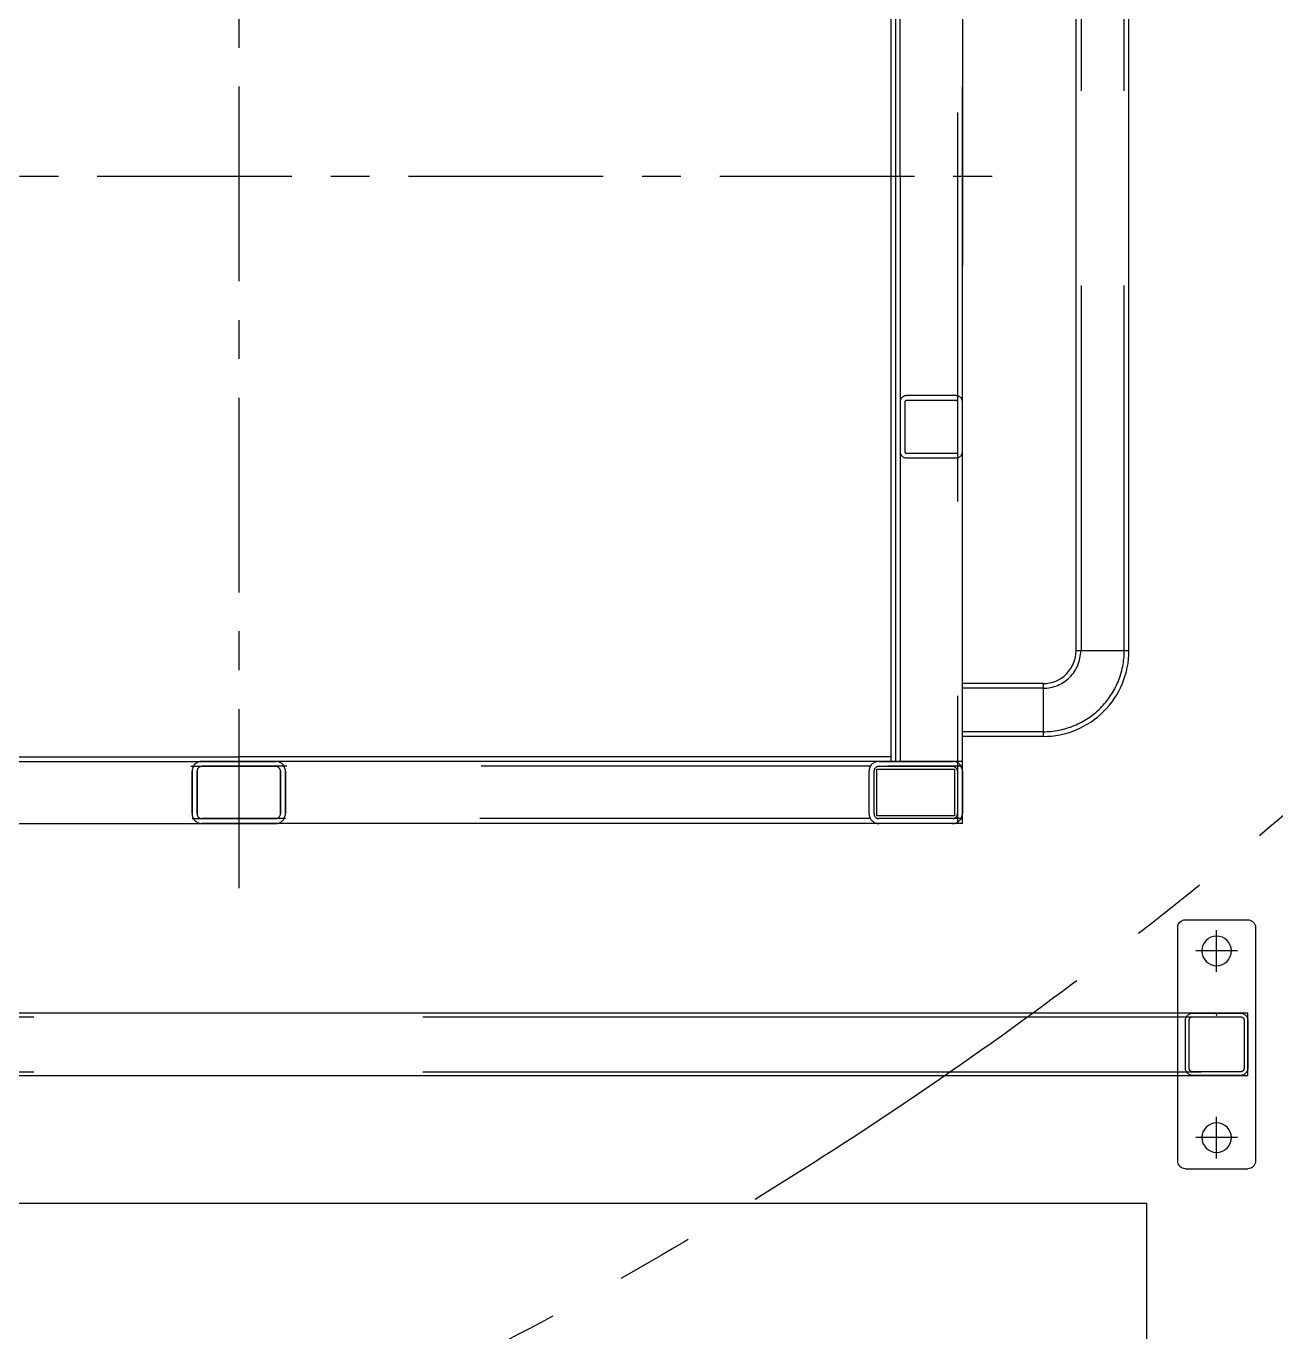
# Model space of a CAD drawing. Header units: millimetres. Extents: x 10462777 to 22643323, y 453826 to 1389191.
# Drawn here: x 11311673 to 11312476, y 595340 to 596179 of the extents above; entities that cross this region are included whole.
import ezdxf

# ---------------------------------------------------------------- set-up
doc = ezdxf.new("R2010")
doc.units = ezdxf.units.MM
doc.header["$LTSCALE"] = 200
doc.header["$MEASUREMENT"] = 0
for name, pattern in [('CENTER', [2, 1.25, -0.25, 0.25, -0.25]), ('HIDDEN', [3.75, 2.5, -1.25]), ('PHANTOM', [2.5, 1.25, -0.25, 0.25, -0.25, 0.25, -0.25]), ('STRICHPUNKT2', [18.5, 10, -4, 0.5, -4])]:
    doc.linetypes.add(name, pattern=pattern)
doc.layers.get('0').update_dxf_attribs({"linetype": 'CONTINUOUS'})
for name, color, linetype in [('1 Center', 1, 'CENTER'), ('3 Hidden', 3, 'HIDDEN'), ('7', 7, 'CONTINUOUS'), ('BOM-UDEF', 3, 'CONTINUOUS'), ('CL', 3, 'CONTINUOUS'), ('HL', 2, 'HIDDEN')]:
    doc.layers.add(name, color=color, linetype=linetype)
doc.layers.add('LAYOUT', color=8, linetype='CONTINUOUS', lineweight=25)

# ---------------------------------------------------------------- blocks, each defined once
blk = doc.blocks.new('A$C7DA30AB0')
at = {"layer": 'LAYOUT', "color": 6, "linetype": 'PHANTOM'}
blk.add_circle((3030.45, 3025.99, 0), 2693.02, dxfattribs=at)
blk = doc.blocks.new('A$C6DB25D83')
for p, q in [((0, -20), (0, 20)), ((155, 25), (5, 25)), ((160, -20), (160, 20)), ((5, -25), (155, -25))]:
    blk.add_line(p, q)
for centre in [(20, 0), (140, 0)]:
    blk.add_circle(centre, 9.5)
for centre, start, end in [((5, 20), 90, 180), ((155, 20), 0, 90), ((5, -20), 180, 270), ((155, -20), 270, 0)]:
    blk.add_arc(centre, 5, start, end)
at = {"layer": 'CL'}
for p, q in [((20, 13.4), (20, -13.4)), ((140, 13.4), (140, -13.4)), ((6.6, 0), (33.4, 0)), ((126.6, 0), (153.4, 0))]:
    blk.add_line(p, q, dxfattribs=at)
blk = doc.blocks.new('HS_BOM', base_point=(-55.53, -107.5))
at = {"layer": 'BOM-UDEF'}
blk.add_circle((-55.53, -107.5), 0.25, dxfattribs=at)
blk = doc.blocks.new('A$C657A6F78')
at = {"layer": 'HL'}
for p, q in [((35.4, 20), (4.6, 20)), ((35.4, 17.7), (4.6, 17.7)), ((0, 15.4), (0, -15.4)), ((2.3, 15.4), (2.3, -15.4)), ((37.7, -15.4), (37.7, 15.4)), ((40, -15.4), (40, 15.4)), ((4.6, -17.7), (35.4, -17.7)), ((4.6, -20), (35.4, -20))]:
    blk.add_line(p, q, dxfattribs=at)
for centre, radius, start, end in [((4.6, 15.4), 4.6, 90, 180), ((4.6, 15.4), 2.3, 90, 180), ((35.4, 15.4), 4.6, 0, 90), ((35.4, 15.4), 2.3, 0, 90), ((4.6, -15.4), 4.6, 180, 270), ((4.6, -15.4), 2.3, 180, 270), ((35.4, -15.4), 4.6, 270, 0), ((35.4, -15.4), 2.3, 270, 0)]:
    blk.add_arc(centre, radius, start, end, dxfattribs=at)
at = {"layer": 'HL', "rotation": 270}
blk.add_blockref('HS_BOM', (20, 18.85), dxfattribs=at)
blk = doc.blocks.new('A$C3D167CD0')
for p, q in [((1280, 20), (0, 20)), ((0, -20), (0, 20)), ((1280, -20), (1280, 20)), ((0, -20), (1280, -20))]:
    blk.add_line(p, q)
at = {"layer": 'HL'}
for p, q in [((0, 17.7), (1280, 17.7)), ((0, -17.7), (1280, -17.7))]:
    blk.add_line(p, q, dxfattribs=at)
blk = doc.blocks.new('A$C2D5E266E')
at = {"rotation": 90}
blk.add_blockref('A$C6DB25D83', (-1265, -80), dxfattribs=at)
at = {"xscale": -1, "rotation": 270}
blk.add_blockref('A$C6DB25D83', (-25, -80), dxfattribs=at)
for name in ['A$C657A6F78', 'A$C3D167CD0']:
    blk.add_blockref(name, (-1285, 0))
at = {"xscale": -1}
blk.add_blockref('A$C657A6F78', (-5, 0), dxfattribs=at)
blk = doc.blocks.new('A$C783E0A86')
at = {"ltscale": 10}
for p, q in [((173.98, 640), (173.98, 0)), ((173.98, 0), (1773.98, 0))]:
    blk.add_line(p, q, dxfattribs=at)
blk = doc.blocks.new('A$C0CF62632')
at = {"color": 4}
for p, q in [((955.88, 873.59), (955.88, 457.59)), ((909.88, 833.59), (909.88, 81.59)), ((912.88, 833.59), (912.88, 81.59)), ((915.88, 457.59), (915.88, 833.59)), ((1028.88, 152.14), (1028.88, 763.05)), ((1062.88, 152.71), (1062.87, 762.48)), ((915.88, 457.59), (915.88, 81.59)), ((955.88, 41.59), (955.88, 457.59)), ((1062.87, 152.71), (1028.88, 152.71)), ((1007.76, 131.59), (955.88, 131.59)), ((1007.76, 131.59), (1007.76, 97.6)), ((1007.76, 97.6), (955.88, 97.6)), ((71.88, 84.59), (490.88, 84.59)), ((909.88, 84.59), (490.88, 84.59)), ((915.88, 84.59), (915.88, 81.59)), ((25.88, 81.59), (490.88, 81.59)), ((955.88, 81.59), (490.88, 81.59)), ((25.88, 41.59), (490.88, 41.59)), ((955.88, 41.59), (490.88, 41.59))]:
    blk.add_line(p, q, dxfattribs=at)
at = {"color": 0}
for q in [(955.88, 514.89), (955.88, 400.29)]:
    blk.add_line((955.88, 457.59), q, dxfattribs=at)
at = {"color": 4, "linetype": 'STRICHPUNKT2'}
blk.add_line((958.38, 94.78), (958.38, 94.78), dxfattribs=at)
at = {"color": 0}
blk.add_lwpolyline([(900.88, 76.59), (950.88, 76.59), (950.88, 46.59), (900.88, 46.59)], close=True, dxfattribs=at)
at = {"color": 4}
for centre, radius, start, end in [((1007.77, 152.7), 55.1, 269.99037, 0.00963), ((1007.78, 152.69), 21.1, 269.93616, 0.06384)]:
    blk.add_arc(centre, radius, start, end, dxfattribs=at)
at = {"layer": '1 Center', "ltscale": 0.5}
for p, q in [((490.88, 915.19), (490.88, 0)), ((0, 457.59), (981.75, 457.59)), ((0, 457.59), (981.75, 457.59))]:
    blk.add_line(p, q, dxfattribs=at)
at = {"layer": '3 Hidden', "color": 4}
for p, q in [((918.88, 312.53), (918.88, 280.53)), ((951.88, 316.59), (919.88, 316.59)), ((951.88, 313.53), (919.88, 313.53)), ((952.88, 280.53), (952.88, 312.53)), ((919.88, 279.53), (951.88, 279.53)), ((919.88, 276.59), (951.88, 276.59))]:
    blk.add_line(p, q, dxfattribs=at)
at = {"layer": '3 Hidden', "color": 4, "linetype": 'HIDDEN'}
for p, q in [((514.48, 81.59), (467.28, 81.59)), ((467.28, 81.59), (514.48, 81.59)), ((514.48, 78.39), (467.28, 78.39)), ((467.28, 78.39), (514.48, 78.39)), ((902.28, 81.59), (949.48, 81.59)), ((902.28, 78.39), (949.48, 78.39)), ((955.88, 78.39), (907.82, 78.39)), ((460.88, 75.19), (460.88, 47.99)), ((460.88, 47.99), (460.88, 75.19)), ((464.08, 75.19), (464.08, 47.99)), ((464.08, 47.99), (464.08, 75.19)), ((517.68, 47.99), (517.68, 75.19)), ((517.68, 75.19), (517.68, 47.99)), ((520.88, 47.99), (520.88, 75.19)), ((520.88, 75.19), (520.88, 47.99)), ((895.88, 47.99), (895.88, 75.19)), ((899.08, 47.99), (899.08, 75.19)), ((952.68, 75.19), (952.68, 47.99)), ((955.88, 75.19), (955.88, 47.99)), ((467.28, 44.79), (514.48, 44.79)), ((514.48, 44.79), (467.28, 44.79)), ((949.48, 44.79), (902.28, 44.79)), ((955.88, 44.79), (907.82, 44.79)), ((467.28, 41.59), (514.48, 41.59)), ((514.48, 41.59), (467.28, 41.59)), ((949.48, 41.59), (902.28, 41.59))]:
    blk.add_line(p, q, dxfattribs=at)
at = {"layer": '3 Hidden', "color": 0, "linetype": 'HIDDEN'}
blk.add_line((950.88, 75.19), (950.88, 46.59), dxfattribs=at)
at = {"layer": '3 Hidden', "color": 4}
for centre, radius, start, end in [((919.88, 312.59), 4, 90, 180), ((919.88, 312.53), 1, 90, 180), ((951.88, 312.59), 4, 0, 90), ((951.88, 312.53), 1, 360, 90), ((919.88, 280.59), 4, 180, 270), ((919.88, 280.53), 1, 180, 270), ((951.88, 280.59), 4, 270, 0), ((951.88, 280.53), 1, 270, 0)]:
    blk.add_arc(centre, radius, start, end, dxfattribs=at)
at = {"layer": '3 Hidden', "color": 4, "linetype": 'HIDDEN'}
for centre, radius, start, end in [((467.28, 75.19), 6.4, 90, 180), ((467.28, 75.19), 6.4, 90, 180), ((467.28, 75.19), 3.2, 90, 180), ((467.28, 75.19), 3.2, 90, 180), ((514.48, 75.19), 6.4, 0, 90), ((514.48, 75.19), 6.4, 0, 90), ((514.48, 75.19), 3.2, 0, 90), ((514.48, 75.19), 3.2, 0, 90), ((902.28, 75.19), 6.4, 90, 180), ((902.28, 75.19), 3.2, 90, 180), ((949.48, 75.19), 6.4, 0, 90), ((949.48, 75.19), 3.2, 0, 90), ((467.28, 47.99), 6.4, 180, 270), ((467.28, 47.99), 6.4, 180, 270), ((467.28, 47.99), 3.2, 180, 270), ((467.28, 47.99), 3.2, 180, 270), ((514.48, 47.99), 6.4, 270, 360), ((514.48, 47.99), 3.2, 270, 360), ((514.48, 47.99), 6.4, 270, 360), ((514.48, 47.99), 3.2, 270, 360), ((902.28, 47.99), 6.4, 180, 270), ((902.28, 47.99), 3.2, 180, 270), ((949.48, 47.99), 6.4, 270, 360), ((949.48, 47.99), 3.2, 270, 360)]:
    blk.add_arc(centre, radius, start, end, dxfattribs=at)
at = {"layer": '7', "color": 7, "linetype": 'HIDDEN', "ltscale": 0.5}
for p, q in [((952.68, 873.59), (952.68, 41.59)), ((1032.08, 762.48), (1032.08, 152.71)), ((1059.68, 762.48), (1059.68, 152.71))]:
    blk.add_line(p, q, dxfattribs=at)
at = {"layer": '7', "color": 7, "linetype": 'HIDDEN'}
for p, q in [((1007.76, 128.59), (955.88, 128.59)), ((1007.76, 100.6), (955.88, 100.6))]:
    blk.add_line(p, q, dxfattribs=at)
at = {"layer": '7', "color": 0, "linetype": 'HIDDEN', "ltscale": 0.5}
for p, q in [((85.02, 78.39), (490.88, 78.39)), ((896.73, 78.39), (490.88, 78.39)), ((85.88, 44.79), (490.88, 44.79)), ((895.88, 44.79), (490.88, 44.79))]:
    blk.add_line(p, q, dxfattribs=at)
at = {"layer": '7', "color": 7, "linetype": 'HIDDEN', "ltscale": 0.5}
for centre, radius, start, end in [((1007.77, 152.7), 52.1, 269.99037, 0.00963), ((1007.78, 152.69), 24.1, 269.93616, 0.06384)]:
    blk.add_arc(centre, radius, start, end, dxfattribs=at)

msp = doc.modelspace()

# ---------------------------------------------------------------- block references
at = {"ltscale": 10, "rotation": 180}
for name, p in [('A$C7DA30AB0', (11313764.24811, 600747.76955, 0)), ('A$C783E0A86', (11312566.72841, 595422.63437))]:
    msp.add_blockref(name, p, dxfattribs=at)
at = {"ltscale": 10}
msp.add_blockref('A$C0CF62632', (11311318.44834, 595625.25073, 0), dxfattribs=at)
msp.add_blockref('A$C2D5E266E', (11312462.64445, 595525.01969, 0))

doc.saveas('drawing.dxf')
